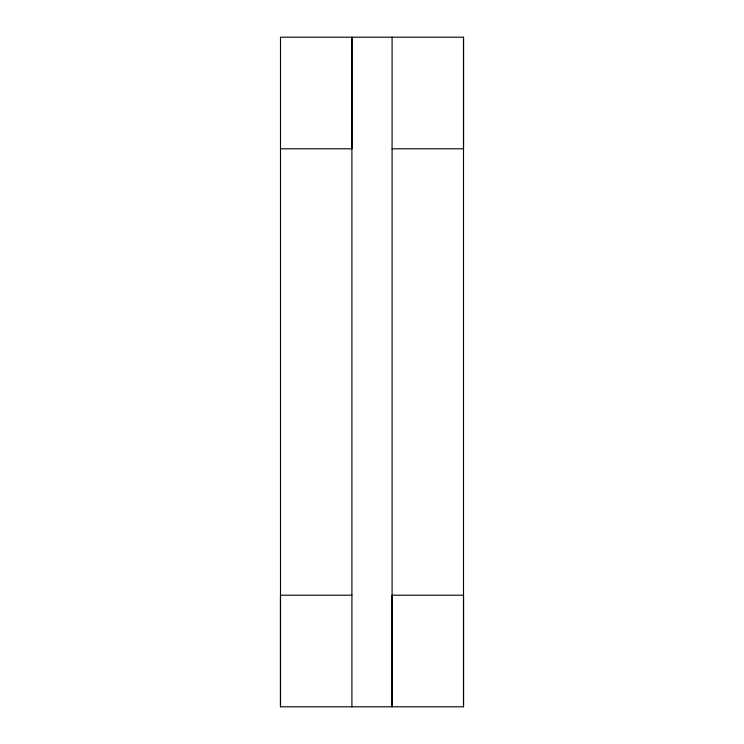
<?xml version="1.0" encoding="UTF-8"?>
<svg xmlns="http://www.w3.org/2000/svg" width="744" height="744" viewBox="0 0 744 744"><rect width="100%" height="100%" fill="white"/><g stroke="black" fill="none" stroke-linecap="round" stroke-linejoin="round"><path stroke-width="1.12" d="M392.088 37.2L392.088 706.8L392.088 595.2L463.512 595.2L463.512 706.8L280.488 706.8L280.488 595.2L351.912 595.2M280.488 706.8L280.488 37.2L463.512 37.2L463.512 706.8M463.512 37.2L463.512 148.8L392.088 148.8M280.488 148.8L351.912 148.8L351.912 37.2L351.912 706.8"/></g></svg>
